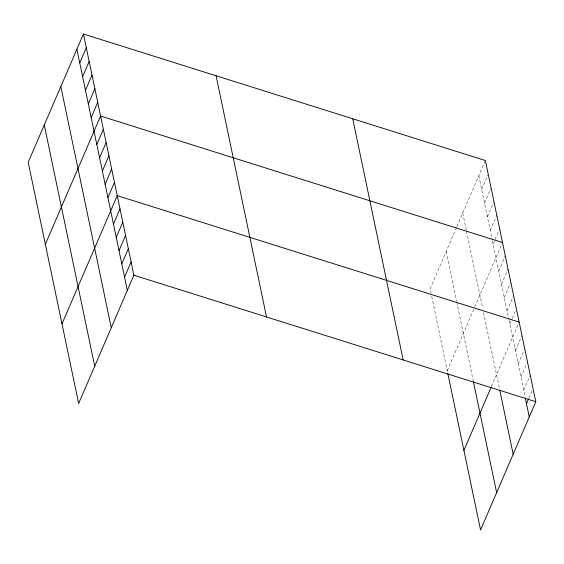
<?xml version="1.0" encoding="UTF-8"?>
<svg xmlns="http://www.w3.org/2000/svg" width="564" height="564" viewBox="0 0 564 564"><rect width="100%" height="100%" fill="white"/><g stroke="black" fill="none" stroke-linecap="round" stroke-linejoin="round"><path stroke-width="0.42" stroke-dasharray="2.82 2.11" d="M456.53 227.447L430.113 288.789L431.009 293.054M456.875 226.65L485.012 161.318M481.663 189.391L487.867 174.981M484.525 203.054L490.729 188.651M487.381 216.724L493.585 202.321M490.243 230.394L496.792 215.187M493.098 244.057L499.648 228.85M447.266 370.788L474.373 307.852M474.719 307.049L502.51 242.52M498.731 270.995L505.281 255.788M501.509 284.256L508.058 269.049M504.279 297.524L510.483 283.114M507.057 310.785L513.261 296.382M509.828 324.053L511.9 319.252M512.246 318.448L516.032 309.65M491.364 386.643L518.809 322.911M515.376 350.582L521.58 336.179M518.154 363.851L524.358 349.447M520.924 377.119L527.474 361.912M523.702 390.38L530.252 375.173M528.891 398.043L532.338 390.041M478.808 175.721L492.21 239.792M492.386 240.645L508.791 319.076M508.961 319.908L525.091 397.014M462.741 213.037L466.315 230.119M466.491 230.972L482.664 308.304M483.531 312.449L499.655 389.555M446.18 251.473L456.544 301.021M456.727 301.874L473.217 380.735M431.721 296.474L447.788 373.276"/><path stroke-width="0.85" d="M83.444 34.023L28.2 162.298L78.643 403.486L133.887 275.211L83.444 34.023L485.357 160.514L535.8 401.702L480.556 529.977L447.788 373.276M79.75 62.9L86.299 47.693M82.612 76.57L89.161 61.363M85.467 90.233L92.017 75.026M88.329 103.903L94.872 88.696M91.185 117.566L97.734 102.359M45.353 244.297L100.589 116.029L502.51 242.52M96.818 144.504L103.367 129.297M99.595 157.765L106.138 142.558M102.366 171.033L108.915 155.826M105.144 184.294L111.693 169.094M107.914 197.562L114.464 182.355M61.998 323.891L117.242 195.623L519.155 322.114M113.463 224.091L120.012 208.884M116.24 237.359L122.79 222.153M119.011 250.627L125.56 235.421M121.789 263.889L128.338 248.682M124.559 277.157L131.109 261.95M463.911 450.382L491.018 387.447M526.48 403.648L528.546 398.847M133.887 275.211L535.8 401.702M525.26 397.846L529.251 416.909M499.831 390.38L513.184 454.224M473.393 381.567L496.63 492.661M352.726 118.771L403.168 359.966M216.075 75.766L266.518 316.954M76.894 49.23L127.337 290.418M60.827 86.546L111.27 327.733M44.267 124.982L94.71 366.17"/></g></svg>
